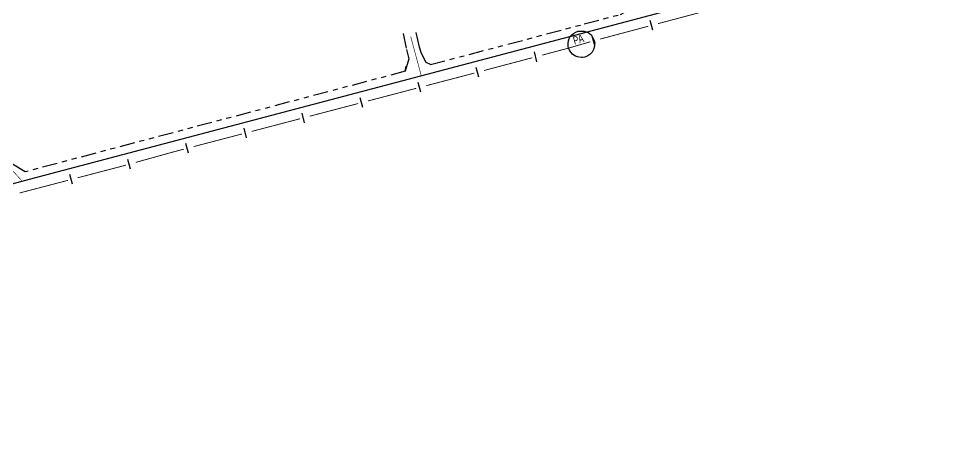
# Model space of a CAD drawing. Extents: x 205807 to 207855, y 4874692 to 4876446.
# Drawn here: x 207415.4 to 207691.6, y 4874696.7 to 4874824.1 of the extents above; entities that cross this region are included whole.
import ezdxf

# ---------------------------------------------------------------- set-up
doc = ezdxf.new("R2010")
doc.units = 0
doc.header["$LTSCALE"] = 1.5
doc.header["$MEASUREMENT"] = 0
doc.linetypes.add('TRACO_25', pattern=[8, 3, -1, 1, -1, 1, -1])
for name, color, linetype in [('LM-LIM-SETORES-BAIRROS', 250, 'CONTINUOUS'), ('SV-EIXO-RUA-N-PAV', 6, 'CONTINUOUS'), ('SV-FX-DOM-EST', 20, 'CONTINUOUS'), ('SV-ROD-ESTADUAIS', 20, 'CONTINUOUS'), ('SV-RUA-NAO-PAV', 7, 'CONTINUOUS'), ('SV-TXT-ROD-EST', 7, 'CONTINUOUS')]:
    doc.layers.add(name, color=color, linetype=linetype)
doc.styles.add('ARIAL', font='ARIAL.SHX')

# ---------------------------------------------------------------- blocks, each defined once
blk = doc.blocks.new('COD029', base_point=(207584.173921, 4874816.369211))
at = {"layer": 'SV-TXT-ROD-EST'}
blk.add_lwpolyline([(207581.016026, 4874813.975449), (207580.630391, 4874814.597939), (207580.316213, 4874815.259583), (207580.221047, 4874815.746415), (207580.213988, 4874816.735276), (207580.277984, 4874817.40369), (207580.538156, 4874818.133923), (207580.868598, 4874818.692485), (207581.190447, 4874819.115084), (207581.776607, 4874819.608529), (207582.490452, 4874820.029415), (207583.191376, 4874820.303653), (207583.586972, 4874820.3425), (207584.153747, 4874820.356628), (207585.036665, 4874820.300941), (207585.898194, 4874820.030392), (207586.508117, 4874819.683845), (207587.190389, 4874819.088883), (207587.651101, 4874818.334864), (207588.048776, 4874817.399817), (207588.179682, 4874816.722976), (207588.16794, 4874816.295755), (207588.160162, 4874815.828617), (207587.8607, 4874814.846531), (207587.394194, 4874814.069016), (207586.748182, 4874813.349091), (207586.166537, 4874812.945467), (207585.183712, 4874812.546576), (207584.531182, 4874812.43957), (207584.121196, 4874812.435989), (207583.040212, 4874812.579696), (207582.40822, 4874812.806693), (207581.878686, 4874813.130847), (207581.544309, 4874813.410833)], close=True, dxfattribs=at)

msp = doc.modelspace()

# ---------------------------------------------------------------- linework, layer by layer
at = {"layer": 'LM-LIM-SETORES-BAIRROS', "const_width": 0.25}
for points in [[(207607.153635, 4874822.560363), (207621.649457, 4874826.416679)], [(207589.75865, 4874817.932785), (207604.254471, 4874821.7891)], [(207580.32656, 4874815.227371), (207586.866889, 4874817.134967)], [(207572.411708, 4874813.133413), (207580.145628, 4874815.179504)], [(207580.145628, 4874815.179504), (207580.32656, 4874815.227371)], [(207555.010389, 4874808.529708), (207569.511488, 4874812.366129)], [(207537.601485, 4874803.954828), (207548.242966, 4874806.740303)], [(207548.242966, 4874806.740303), (207548.595695, 4874806.832632)], [(207548.595695, 4874806.832632), (207552.11017, 4874807.762424)], [(207520.188152, 4874799.396777), (207534.699263, 4874803.195153)], [(207502.774819, 4874794.838726), (207517.28593, 4874798.637102)], [(207485.361486, 4874790.280675), (207499.872596, 4874794.079051)], [(207467.948152, 4874785.722624), (207482.459263, 4874789.521)], [(207450.581141, 4874780.992969), (207461.178832, 4874783.940672)], [(207461.178832, 4874783.940672), (207461.791398, 4874784.111054)], [(207461.791398, 4874784.111054), (207465.04593, 4874784.962949)], [(207433.181835, 4874776.383072), (207446.726546, 4874779.924373)], [(207446.726546, 4874779.924373), (207446.938765, 4874779.979858)], [(207446.938765, 4874779.979858), (207447.690862, 4874780.18905)], [(207415.767207, 4874771.829971), (207430.279397, 4874775.624222)]]:
    msp.add_lwpolyline(points, dxfattribs=at)
at = {"layer": 'LM-LIM-SETORES-BAIRROS'}
for points in [[(207605.606491, 4874820.596606), (207604.835228, 4874823.49577)], [(207588.246889, 4874815.974967), (207587.406889, 4874818.854967)], [(207570.861871, 4874811.17178), (207570.094586, 4874814.072)], [(207553.460552, 4874806.568075), (207552.693267, 4874809.468295)], [(207536.046508, 4874801.997267), (207535.286833, 4874804.899489)], [(207518.633175, 4874797.439216), (207517.873499, 4874800.341438)], [(207501.219841, 4874792.881165), (207500.460166, 4874795.783387)], [(207483.806508, 4874788.323114), (207483.046833, 4874791.225336)], [(207466.393175, 4874783.765063), (207465.6335, 4874786.667285)], [(207449.056247, 4874779.011884), (207448.252329, 4874781.902163)], [(207431.626302, 4874774.425953), (207430.867452, 4874777.328391)]]:
    msp.add_lwpolyline(points, dxfattribs=at)
at = {"layer": 'SV-EIXO-RUA-N-PAV', "const_width": 0.18}
for points in [[(207536.145708, 4874807.108523), (207533.019432, 4874818.694135)], [(207416.489, 4874775.42537), (207411.741039, 4874780.568994)]]:
    msp.add_lwpolyline(points, dxfattribs=at)
at = {"layer": 'SV-FX-DOM-EST', "linetype": 'TRACO_25'}
for points in [[(207538.93506, 4874810.281499, 10.079189), (207585.028833, 4874822.461012, 10.079189), (207595.910476, 4874825.341623, 9.278428), (207598.481082, 4874826.720527, 9.954071)], [(207531.396163, 4874808.289471, 10.079189), (207417.540474, 4874778.19522, 10.504594)]]:
    msp.add_polyline3d(points, dxfattribs=at)
at = {"layer": 'SV-ROD-ESTADUAIS', "linetype": 'Continuous'}
msp.add_polyline3d([(206956.108336, 4874702.855114, 10.729809), (206985.127274, 4874699.142899, 10.779856), (207029.664732, 4874696.742892, 10.980046), (207075.371221, 4874697.457789, 10.879951), (207116.408608, 4874701.238622, 10.955023), (207155.829238, 4874707.916565, 10.829904), (207206.66496, 4874719.712661, 11.055118), (207323.294782, 4874750.440652, 10.955023), (207421.709406, 4874776.717936, 10.504594), (207580.70439, 4874818.758069, 10.504594), (207585.668748, 4874820.041467, 10.079189), (207728.079777, 4874857.740802, 9.278428), (207853.458959, 4874890.725632, 8.953119)], dxfattribs=at)
at = {"layer": 'SV-RUA-NAO-PAV', "linetype": 'TRACO_25'}
for points in [[(207206.021581, 4874986.796955, 9.303452), (207245.873095, 4874945.571251, 9.303452), (207261.081894, 4874929.446259, 9.303452), (207288.456906, 4874900.793746, 9.303452), (207308.513214, 4874883.393297, 9.303452), (207324.693288, 4874866.477765, 9.303452), (207347.625409, 4874843.711481, 9.303452), (207373.367313, 4874818.647625, 9.278428), (207409.938063, 4874784.476236, 9.328476), (207413.586672, 4874780.598643, 10.179285), (207417.540474, 4874778.19522, 10.454547)], [(207530.762789, 4874819.583069, 9.428571), (207531.708013, 4874814.856949, 9.428571), (207532.447337, 4874812.026288, 10.329428), (207531.396163, 4874808.289471, 10.304404), (207531.64465, 4874809.853065, 10.304404)], [(207538.93506, 4874810.281499, 10.229333), (207537.674719, 4874810.89581, 10.129237), (207536.226469, 4874813.646356, 9.879), (207535.646446, 4874815.487098, 9.879), (207534.543685, 4874820.528293, 9.428571)]]:
    msp.add_polyline3d(points, dxfattribs=at)

# ---------------------------------------------------------------- block references
at = {"layer": 'SV-TXT-ROD-EST'}
msp.add_blockref('COD029', (207584.173921, 4874816.369211), dxfattribs=at)

# ---------------------------------------------------------------- texts
at = {"layer": 'SV-TXT-ROD-EST', "style": 'ARIAL', "width": 0.7}
msp.add_text('PA', height=2.4, rotation=16, dxfattribs=at).set_placement((207582.126329, 4874816.255456))

doc.saveas('drawing.dxf')
